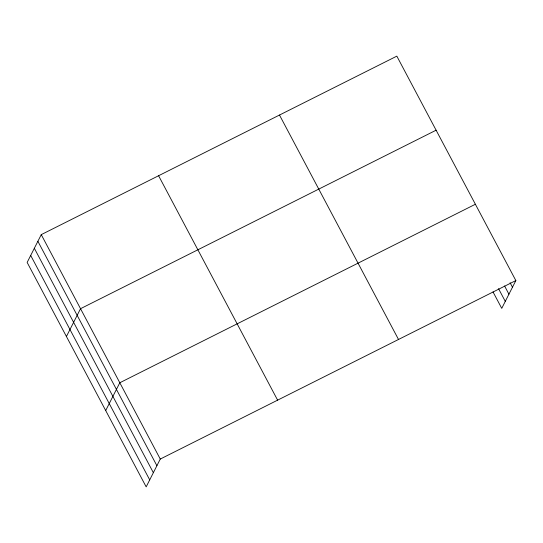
<?xml version="1.0" encoding="UTF-8"?>
<svg xmlns="http://www.w3.org/2000/svg" width="543" height="543" viewBox="0 0 543 543"><rect width="100%" height="100%" fill="white"/><g stroke="black" fill="none" stroke-linecap="round" stroke-linejoin="round"><path stroke-width="0.81" d="M41.254 234.637L27.15 262.439L146.169 486.861L160.273 459.052L515.85 280.561L396.831 56.139L41.254 234.637L160.273 459.052M66.429 336.497L80.534 308.695L436.11 130.198M105.702 410.556L119.806 382.754L475.383 204.256M515.85 280.561L501.746 308.363L493.017 291.91M510.094 282.727L512.47 287.213M504.569 285.964L508.934 294.197M498.542 288.666L505.282 301.385M279.489 115.048L398.508 339.463M158.597 175.735L277.616 400.15M37.881 241.296L156.9 465.711M34.338 248.273L153.357 472.688M30.693 255.461L149.712 479.876"/></g></svg>
